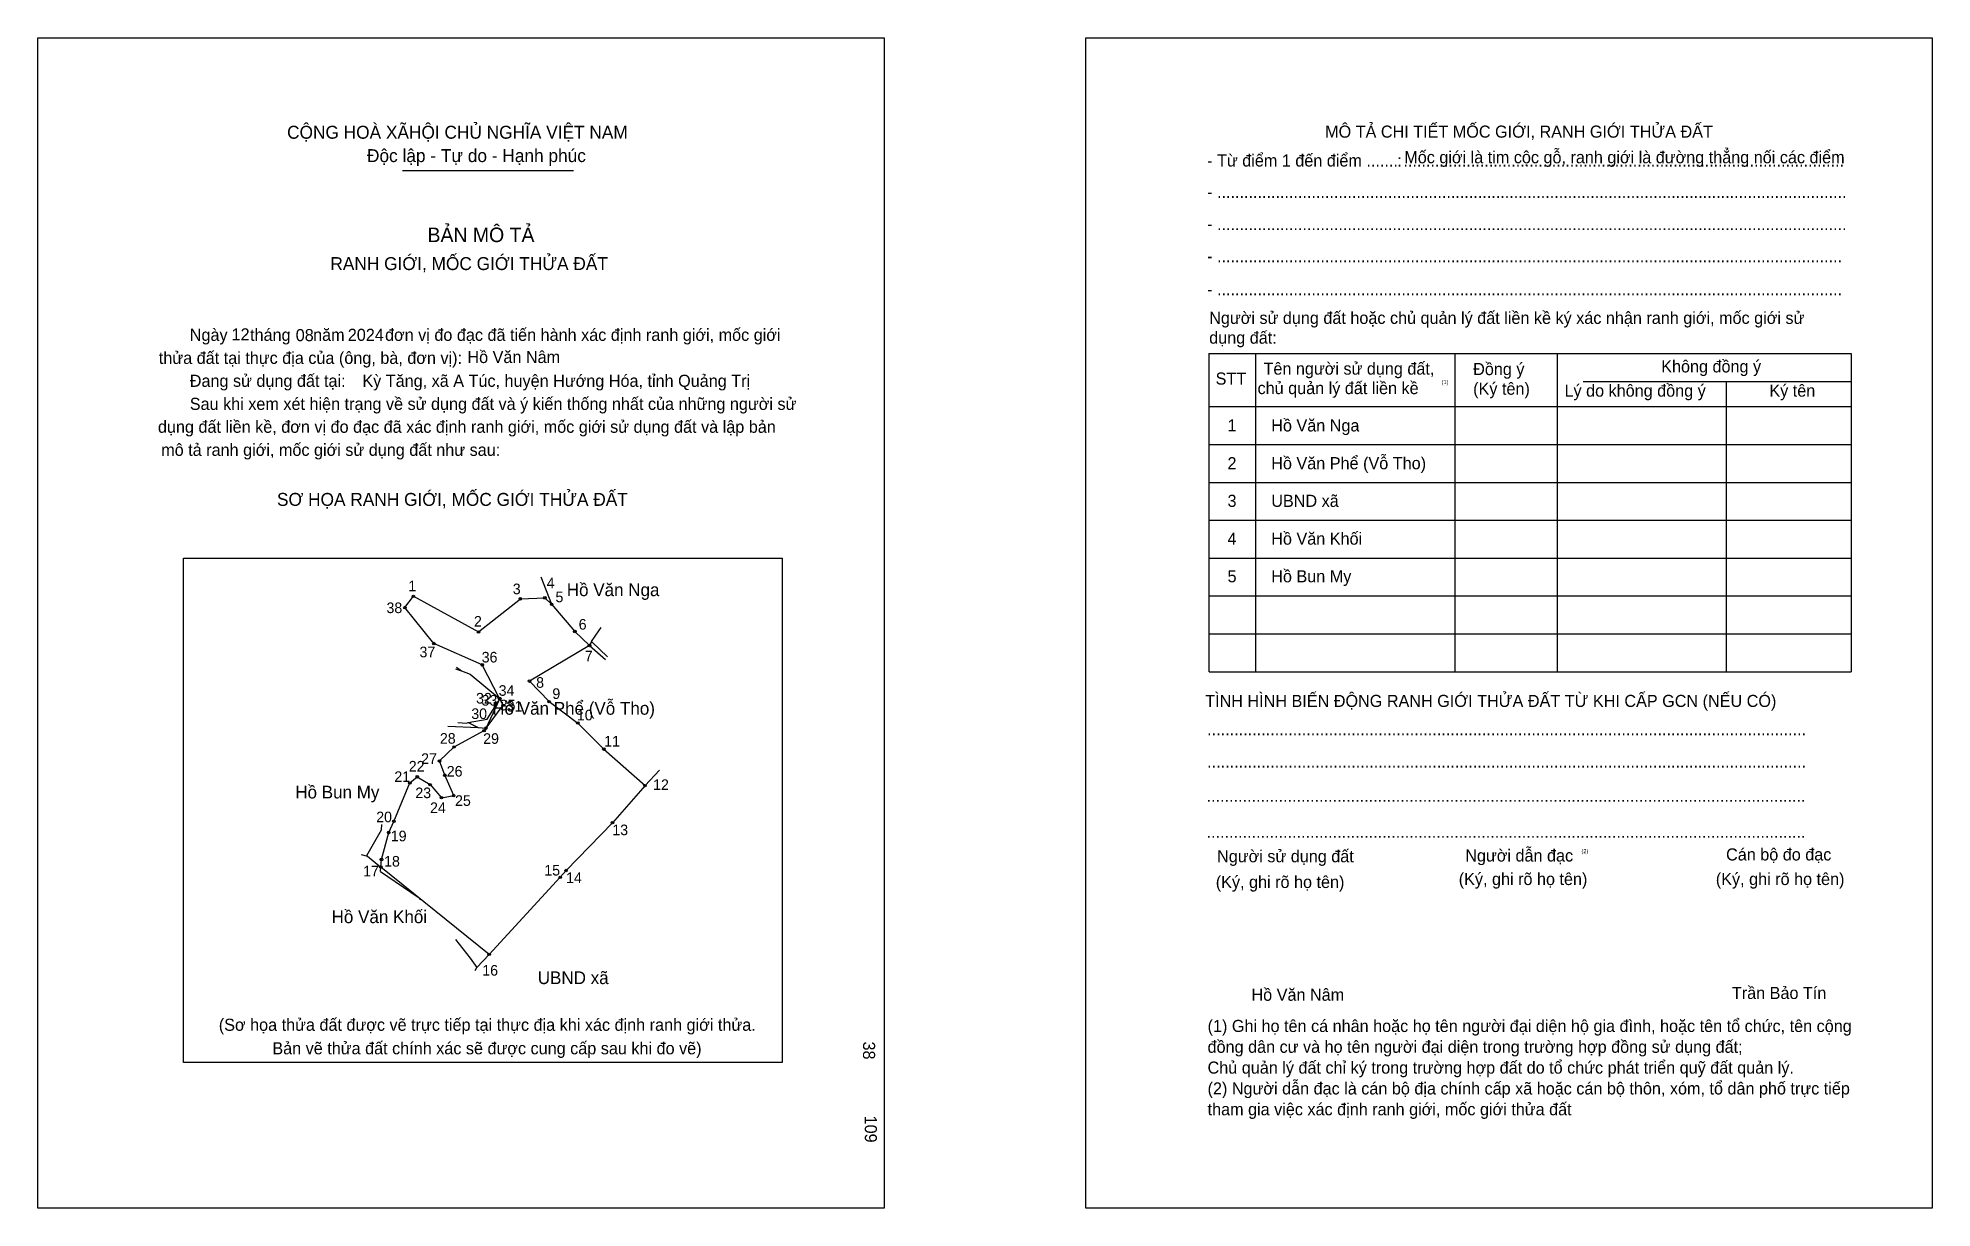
# Model space of a CAD drawing. Extents: x 547438 to 548711, y 1821620 to 1822407.
import ezdxf

# ---------------------------------------------------------------- set-up
doc = ezdxf.new("R2010")
doc.units = 0
for name, color, linetype in [('bmtKhungInTrang1', 7, 'Continuous'), ('bmtKhungInTrang2', 7, 'Continuous'), ('bmtNoiDung', 7, 'Continuous'), ('bmtTemplate', 7, 'Continuous'), ('CanhThua', 7, 'Continuous'), ('ChieuDaiCanhThua', 7, 'Continuous'), ('MocDinhThua', 7, 'Continuous'), ('RauThua', 7, 'Continuous'), ('SoHieuDinhThua', 7, 'Continuous')]:
    doc.layers.add(name, color=color, linetype=linetype)

msp = doc.modelspace()

# ---------------------------------------------------------------- linework, layer by layer
at = {"layer": 'bmtKhungInTrang1'}
msp.add_lwpolyline([(547437.5, 1822406.6), (548006.3, 1822406.6), (548006.3, 1821619.9), (547437.5, 1821619.9)], close=True, dxfattribs=at)
at = {"layer": 'bmtKhungInTrang2'}
msp.add_lwpolyline([(548141.9, 1822406.6), (548710.7, 1822406.6), (548710.7, 1821619.9), (548141.9, 1821619.9)], close=True, dxfattribs=at)
at = {"layer": 'bmtTemplate'}
for p, q in [((547682.6, 1822317.4), (547797.6, 1822317.4)), ((548256, 1822194.4), (548256, 1821980.5)), ((548389.8, 1822194.4), (548389.8, 1821980.5)), ((548458.6, 1822194.7), (548458.6, 1821980.5)), ((548656.2, 1822194.4), (548656.2, 1821980.5)), ((548476.1, 1822175.6), (548656.2, 1822175.6)), ((548224.8, 1822158.8), (548656.2, 1822158.8)), ((548224.8, 1822133.3), (548656.2, 1822133.3)), ((548224.8, 1822107.8), (548656.2, 1822107.8)), ((548224.8, 1822082.4), (548656.2, 1822082.4)), ((548224.8, 1822056.9), (548656.2, 1822056.9)), ((548224.8, 1822031.5), (548656.2, 1822031.5)), ((548224.8, 1822006), (548656.2, 1822006)), ((548224.8, 1821980.5), (548656.2, 1821980.5))]:
    msp.add_line(p, q, dxfattribs=at)
for points in [[(548224.5, 1822194.4), (548656.2, 1822194.4)], [(548224.5, 1822194.4), (548224.5, 1821980.5)], [(548572.3, 1822175.3), (548572.3, 1821980.5)]]:
    msp.add_lwpolyline(points, dxfattribs=at)
msp.add_lwpolyline([(547535.4, 1821717.9), (547535.4, 1822056.9), (547937.8, 1822056.9), (547937.8, 1821717.9)], close=True, dxfattribs=at)
at = {"layer": 'CanhThua'}
for p, q in [((547684.2, 1822023.6), (547689.9, 1822031.2)), ((547703.7, 1821999.4), (547684.2, 1822023.6)), ((547689.9, 1822031.2), (547733.7, 1822007.2)), ((547733.7, 1822007.2), (547761.8, 1822029.5)), ((547761.8, 1822029.5), (547778.3, 1822030.2)), ((547778.3, 1822030.2), (547782.8, 1822025.8)), ((547782.8, 1822025.8), (547798.4, 1822007.5)), ((547736.2, 1821985.1), (547703.7, 1821999.4)), ((547808.3, 1821998.1), (547767.9, 1821974.2)), ((547798.4, 1822007.5), (547808.3, 1821998.1)), ((547747.7, 1821962.6), (547736.2, 1821985.1)), ((547767.9, 1821974.2), (547781.1, 1821960.4)), ((547738.7, 1821942.6), (547750.2, 1821957.9)), ((547748, 1821962.4), (547747.7, 1821962.6)), ((547747.7, 1821962.6), (547747.7, 1821962.6)), ((547747.9, 1821962.2), (547748, 1821962.4)), ((547750.2, 1821957.9), (547747.9, 1821962.2)), ((547781.1, 1821960.4), (547800.4, 1821946)), ((547800.4, 1821946), (547817.9, 1821928.5)), ((547717.2, 1821929.9), (547737.4, 1821940.9)), ((547737.4, 1821940.9), (547738.7, 1821942.6)), ((547707.4, 1821920.5), (547717.2, 1821929.9)), ((547711, 1821910.9), (547707.4, 1821920.5)), ((547817.9, 1821928.5), (547845.6, 1821903.9)), ((547687.5, 1821905.7), (547692.5, 1821909.9)), ((547692.5, 1821909.9), (547701.1, 1821904.6)), ((547717, 1821897.2), (547711, 1821910.9)), ((547676.8, 1821879.9), (547687.5, 1821905.7)), ((547701.1, 1821904.6), (547708.8, 1821895.8)), ((547708.8, 1821895.8), (547717, 1821897.2)), ((547845.6, 1821903.9), (547823.7, 1821879)), ((547668.5, 1821854.3), (547673.3, 1821872.4)), ((547673.3, 1821872.4), (547676.8, 1821879.9)), ((547823.7, 1821879), (547792.5, 1821846.8)), ((547668, 1821849.2), (547668.5, 1821854.3)), ((547740.8, 1821790.5), (547668, 1821849.2)), ((547792.5, 1821846.8), (547788.6, 1821842.3)), ((547788.6, 1821842.3), (547740.8, 1821790.5))]:
    msp.add_line(p, q, dxfattribs=at)
at = {"layer": 'MocDinhThua'}
for centre in [(547684.2, 1822023.6), (547689.9, 1822031.2), (547761.8, 1822029.5), (547778.3, 1822030.2), (547782.8, 1822025.8), (547733.7, 1822007.2), (547798.4, 1822007.5), (547703.7, 1821999.4), (547808.3, 1821998.1), (547736.2, 1821985.1), (547767.9, 1821974.2), (547747.7, 1821962.6), (547747.7, 1821962.6), (547747.9, 1821962.2), (547748, 1821962.4), (547750.2, 1821957.9), (547781.1, 1821960.4), (547800.4, 1821946), (547737.4, 1821940.9), (547738.7, 1821942.6), (547707.4, 1821920.5), (547717.2, 1821929.9), (547817.9, 1821928.5), (547687.5, 1821905.7), (547692.5, 1821909.9), (547711, 1821910.9), (547701.1, 1821904.6), (547708.8, 1821895.8), (547717, 1821897.2), (547845.6, 1821903.9), (547676.8, 1821879.9), (547673.3, 1821872.4), (547823.7, 1821879), (547668.5, 1821854.3), (547668, 1821849.2), (547788.6, 1821842.3), (547792.5, 1821846.8), (547740.8, 1821790.5)]:
    msp.add_circle(centre, 0.855, dxfattribs=at)
at = {"layer": 'RauThua'}
for p, q in [((547775.5, 1822044.3), (547782.8, 1822025.8)), ((547809.5, 1822000.8), (547814.6, 1822008)), ((547814.6, 1822008), (547816.2, 1822010.3)), ((547808.3, 1821998.1), (547809.8, 1822000.5)), ((547808.3, 1821998.1), (547809.8, 1822000.5)), ((547808.3, 1821998.1), (547819, 1821988.7)), ((547809.5, 1822000.8), (547809.8, 1822000.5)), ((547809.8, 1822000.5), (547820.4, 1821990.6)), ((547718.3, 1821982.5), (547722.2, 1821981)), ((547718.9, 1821983.6), (547722.2, 1821981)), ((547722.2, 1821981), (547728.1, 1821978.9)), ((547722.2, 1821981), (547728.1, 1821978.9)), ((547728.1, 1821978.9), (547747.7, 1821962.6)), ((547728.1, 1821978.9), (547747.7, 1821962.6)), ((547738.7, 1821942.6), (547747.9, 1821962.2)), ((547739.5, 1821948.6), (547747.1, 1821960.8)), ((547739.5, 1821948.6), (547747.1, 1821960.8)), ((547747.1, 1821960.8), (547747.9, 1821962.2)), ((547747.1, 1821960.8), (547747.9, 1821962.2)), ((547719.8, 1821946.4), (547725.6, 1821946)), ((547725.6, 1821946), (547726.8, 1821946.3)), ((547726.8, 1821946.3), (547739.5, 1821948.6)), ((547726.8, 1821946.3), (547739.5, 1821948.6)), ((547726.8, 1821946.3), (547728.4, 1821946.6)), ((547726.8, 1821946.3), (547733.5, 1821942.9)), ((547726.8, 1821946.3), (547733.1, 1821943.1)), ((547713, 1821943.8), (547733.5, 1821942.9)), ((547733.5, 1821942.9), (547738.7, 1821942.6)), ((547733.5, 1821942.9), (547738.7, 1821942.6)), ((547845.6, 1821903.9), (547855.4, 1821914.3)), ((547658.5, 1821856.9), (547668.5, 1821874.2)), ((547668.5, 1821874.2), (547668.7, 1821877.9)), ((547654.7, 1821857.6), (547659, 1821856.5)), ((547658.5, 1821856.9), (547659, 1821856.5)), ((547659, 1821856.5), (547668, 1821849.2)), ((547659, 1821856.5), (547668, 1821849.2)), ((547667.7, 1821846.2), (547668, 1821849.2)), ((547667.7, 1821846.2), (547693.1, 1821828.9)), ((547693.1, 1821828.9), (547694.6, 1821827.2)), ((547718.1, 1821800.4), (547728.1, 1821788)), ((547728.1, 1821788), (547732.5, 1821781.6)), ((547731.5, 1821779.6), (547732.5, 1821781.6)), ((547732.5, 1821781.6), (547740.8, 1821790.5)), ((547732.5, 1821781.6), (547740.8, 1821790.5))]:
    msp.add_line(p, q, dxfattribs=at)

# ---------------------------------------------------------------- texts
at = {"layer": 'bmtNoiDung'}
for s, height, p in [('12', 8.14, (547567.7, 1822203.2)), ('08', 8.14, (547610.8, 1822202.7)), ('2024', 8.14, (547645.8, 1822202.9)), ('Hồ Văn Nâm', 8.14, (547726.2, 1822188)), ('Kỳ Tăng, xã A Túc, huyện Hướng Hóa, tỉnh Quảng Trị', 8.138, (547655.6, 1822172)), ('1', 8.14, (548237.1, 1822142)), ('Hồ Văn Nga ', 8.138, (548266.5, 1822142)), ('2', 8.14, (548237.1, 1822116.6)), ('Hồ Văn Phể (Vỗ Tho) ', 8.138, (548266.5, 1822116.6)), ('3', 8.14, (548237.1, 1822091.3)), ('UBND xã ', 8.14, (548266.5, 1822091.3)), ('4', 8.14, (548237.1, 1822065.9)), ('Hồ Văn Khối ', 8.138, (548266.5, 1822065.9)), ('5', 8.14, (548237.1, 1822040.6)), ('Hồ Bun My ', 8.14, (548266.5, 1822040.6)), ('Hồ Văn Nâm', 8.14, (548253.2, 1821759.3))]:
    msp.add_text(s, height=height, dxfattribs=at).set_placement(p)
for s, p in [('38', (547992.1, 1821731.9)), ('109', (547993.3, 1821682.1))]:
    msp.add_text(s, height=8.14, rotation=270, dxfattribs=at).set_placement(p)
at = {"layer": 'bmtTemplate'}
for s, height, p in [('CỘNG HOÀ XÃHỘI CHỦ NGHĨA VIỆT NAM', 8.681, (547605, 1822338.8)), ('MÔ TẢ CHI TIẾT MỐC GIỚI, RANH GIỚI THỬA ĐẤT', 8.135, (548302.7, 1822339.5)), ('Độc lập - Tự do - Hạnh phúc', 8.681, (547658.7, 1822323.1)), ('- Từ điểm 1 đến điểm .......', 8.135, (548223.4, 1822320.1)), (':', 8.14, (548351.2, 1822320.1)), ('Mốc giới là tim cộc gỗ, ranh giới là đường thẳng nối các điểm', 8.135, (548355.9, 1822322.3)), ('..................................................................................................', 8.135, (548355.3, 1822320.1)), ('- ............................................................................................................................................', 8.135, (548223.4, 1822299)), ('BẢN MÔ TẢ', 9.77, (547699.4, 1822269.3)), ('- ............................................................................................................................................', 8.135, (548223.4, 1822277.4)), ('RANH GIỚI, MỐC GIỚI THỬA ĐẤT', 8.681, (547634.1, 1822250.5)), ('- ...........................................................................................................................................', 8.135, (548223.4, 1822255.8)), ('- ...........................................................................................................................................', 8.135, (548223.4, 1822233.6)), ('Ngày     tháng     năm         đơn vị đo đạc đã tiến hành xác định ranh giới, mốc giới ', 8.138, (547539.6, 1822202.9)), ('Người sử dụng đất hoặc chủ quản lý đất liền kề ký xác nhận ranh giới, mốc giới sử', 8.135, (548224.8, 1822214.3)), ('dụng đất:', 8.14, (548224.8, 1822201)), ('thửa đất tại thực địa của (ông, bà, đơn vị):', 8.138, (547518.8, 1822187.4)), ('Tên người sử dụng đất,', 8.135, (548261.3, 1822180.2)), ('Đồng ý', 8.14, (548402.2, 1822179.9)), ('Không đồng ý', 8.135, (548528.6, 1822181.7)), ('Đang sử dụng đất tại:', 8.138, (547539.6, 1822172)), ('STT', 8.14, (548229.1, 1822173.5)), ('chủ quản lý đất liền kề', 8.135, (548257.3, 1822167.1)), ('(1)', 2.71, (548381, 1822173.8)), ('(Ký tên)', 8.14, (548402.2, 1822166.7)), ('Lý do không đồng ý', 8.135, (548463.6, 1822165.4)), ('Ký tên', 8.14, (548601.3, 1822165.4)), ('Sau khi xem xét hiện trạng về sử dụng đất và ý kiến thống nhất của những người sử ', 8.138, (547539.6, 1822156.5)), ('dụng đất liền kề, đơn vị đo đạc đã xác định ranh giới, mốc giới sử dụng đất và lập bản', 8.138, (547518.2, 1822141.1)), ('mô tả ranh giới, mốc giới sử dụng đất như sau:', 8.138, (547520.4, 1822125.6)), ('SƠ HỌA RANH GIỚI, MỐC GIỚI THỬA ĐẤT', 8.681, (547598.2, 1822092)), ('TÌNH HÌNH BIẾN ĐỘNG RANH GIỚI THỬA ĐẤT TỪ KHI CẤP GCN (NẾU CÓ)', 8.135, (548222.1, 1821956.8)), ('.....................................................................................................................................', 8.1472, (548223.4, 1821937.7)), ('.....................................................................................................................................', 8.1472, (548223.4, 1821916)), ('.....................................................................................................................................', 8.1472, (548223, 1821893.1)), ('.....................................................................................................................................', 8.1472, (548223, 1821868.9)), ('Người sử dụng đất', 8.135, (548230.1, 1821852.4)), ('Người dẫn đạc', 8.135, (548396.9, 1821852.9)), ('(2)', 2.71, (548475, 1821858.5)), ('Cán bộ đo đạc', 8.135, (548572.2, 1821853.6)), ('(Ký, ghi rõ họ tên)', 8.135, (548229.2, 1821835.1)), ('(Ký, ghi rõ họ tên)', 8.135, (548392.5, 1821837.1)), ('(Ký, ghi rõ họ tên)', 8.135, (548565.3, 1821837.1)), ('Trần Bảo Tín', 8.135, (548576.1, 1821760.5)), ('(Sơ họa thửa đất được vẽ trực tiếp tại thực địa khi xác định ranh giới thửa.', 8.138, (547559.1, 1821739.1)), ('(1) Ghi họ tên cá nhân hoặc họ tên người đại diện hộ gia đình, hoặc tên tổ chức, tên cộng', 8.135, (548223.7, 1821738.3)), ('Bản vẽ thửa đất chính xác sẽ được cung cấp sau khi đo vẽ)', 8.138, (547595.1, 1821723.3)), ('đồng dân cư và họ tên người đại diện trong trường hợp đồng sử dụng đất;', 8.135, (548223.7, 1821724.3)), ('Chủ quản lý đất chỉ ký trong trường hợp đất do tổ chức phát triển quỹ đất quản lý.', 8.135, (548223.7, 1821710.3)), ('(2) Người dẫn đạc là cán bộ địa chính cấp xã hoặc cán bộ thôn, xóm, tổ dân phố trực tiếp', 8.135, (548223.7, 1821696.3)), ('tham gia việc xác định ranh giới, mốc giới thửa đất', 8.135, (548223.7, 1821682.3))]:
    msp.add_text(s, height=height, dxfattribs=at).set_placement(p)
at = {"layer": 'ChieuDaiCanhThua'}
for s, height, p in [('Hồ Văn Nga', 8.55, (547793, 1822031.3)), ('Hồ Văn Phể (Vỗ Tho)', 8.553, (547742.9, 1821951.6)), ('Hồ Bun My', 8.55, (547610.5, 1821895.3)), ('Hồ Văn Khối', 8.553, (547634.9, 1821811.5)), ('UBND xã', 8.55, (547773.5, 1821770.5))]:
    msp.add_text(s, height=height, dxfattribs=at).set_placement(p)
at = {"layer": 'SoHieuDinhThua'}
for s, p in [('1', (547686.5, 1822034.6)), ('3', (547756.7, 1822032.6)), ('4', (547779.5, 1822036.6)), ('5', (547785.4, 1822027.2)), ('38', (547671.8, 1822019.9)), ('2', (547730.6, 1822010.8)), ('6', (547801, 1822008.8)), ('37', (547694, 1821990.2)), ('36', (547735.8, 1821986.7)), ('7', (547805.1, 1821987.5)), ('34', (547747.2, 1821964.3)), ('8', (547772.4, 1821969.7)), ('32', (547732, 1821959.1)), ('33', (547735.7, 1821957.7)), ('35', (547747.9, 1821954.5)), ('31', (547752.6, 1821953.7)), ('9', (547783.3, 1821962.2)), ('30', (547728.8, 1821948.7)), ('10', (547799.8, 1821947.8)), ('28', (547707.7, 1821932.1)), ('29', (547736.8, 1821932)), ('11', (547818.1, 1821930.2)), ('22', (547686.8, 1821913.4)), ('27', (547695.1, 1821918.5)), ('21', (547677.1, 1821906.4)), ('26', (547712.3, 1821910)), ('12', (547851, 1821901)), ('23', (547691.2, 1821895.5)), ('25', (547717.9, 1821890.3)), ('20', (547664.9, 1821879.3)), ('24', (547701.1, 1821885.5)), ('19', (547674.7, 1821866.5)), ('13', (547823.6, 1821870.6)), ('18', (547670.2, 1821849.5)), ('17', (547656.1, 1821842.9)), ('15', (547777.9, 1821843.5)), ('14', (547792.5, 1821838.4)), ('16', (547736.2, 1821776.2))]:
    msp.add_text(s, height=7.13, dxfattribs=at).set_placement(p)

doc.saveas('drawing.dxf')
